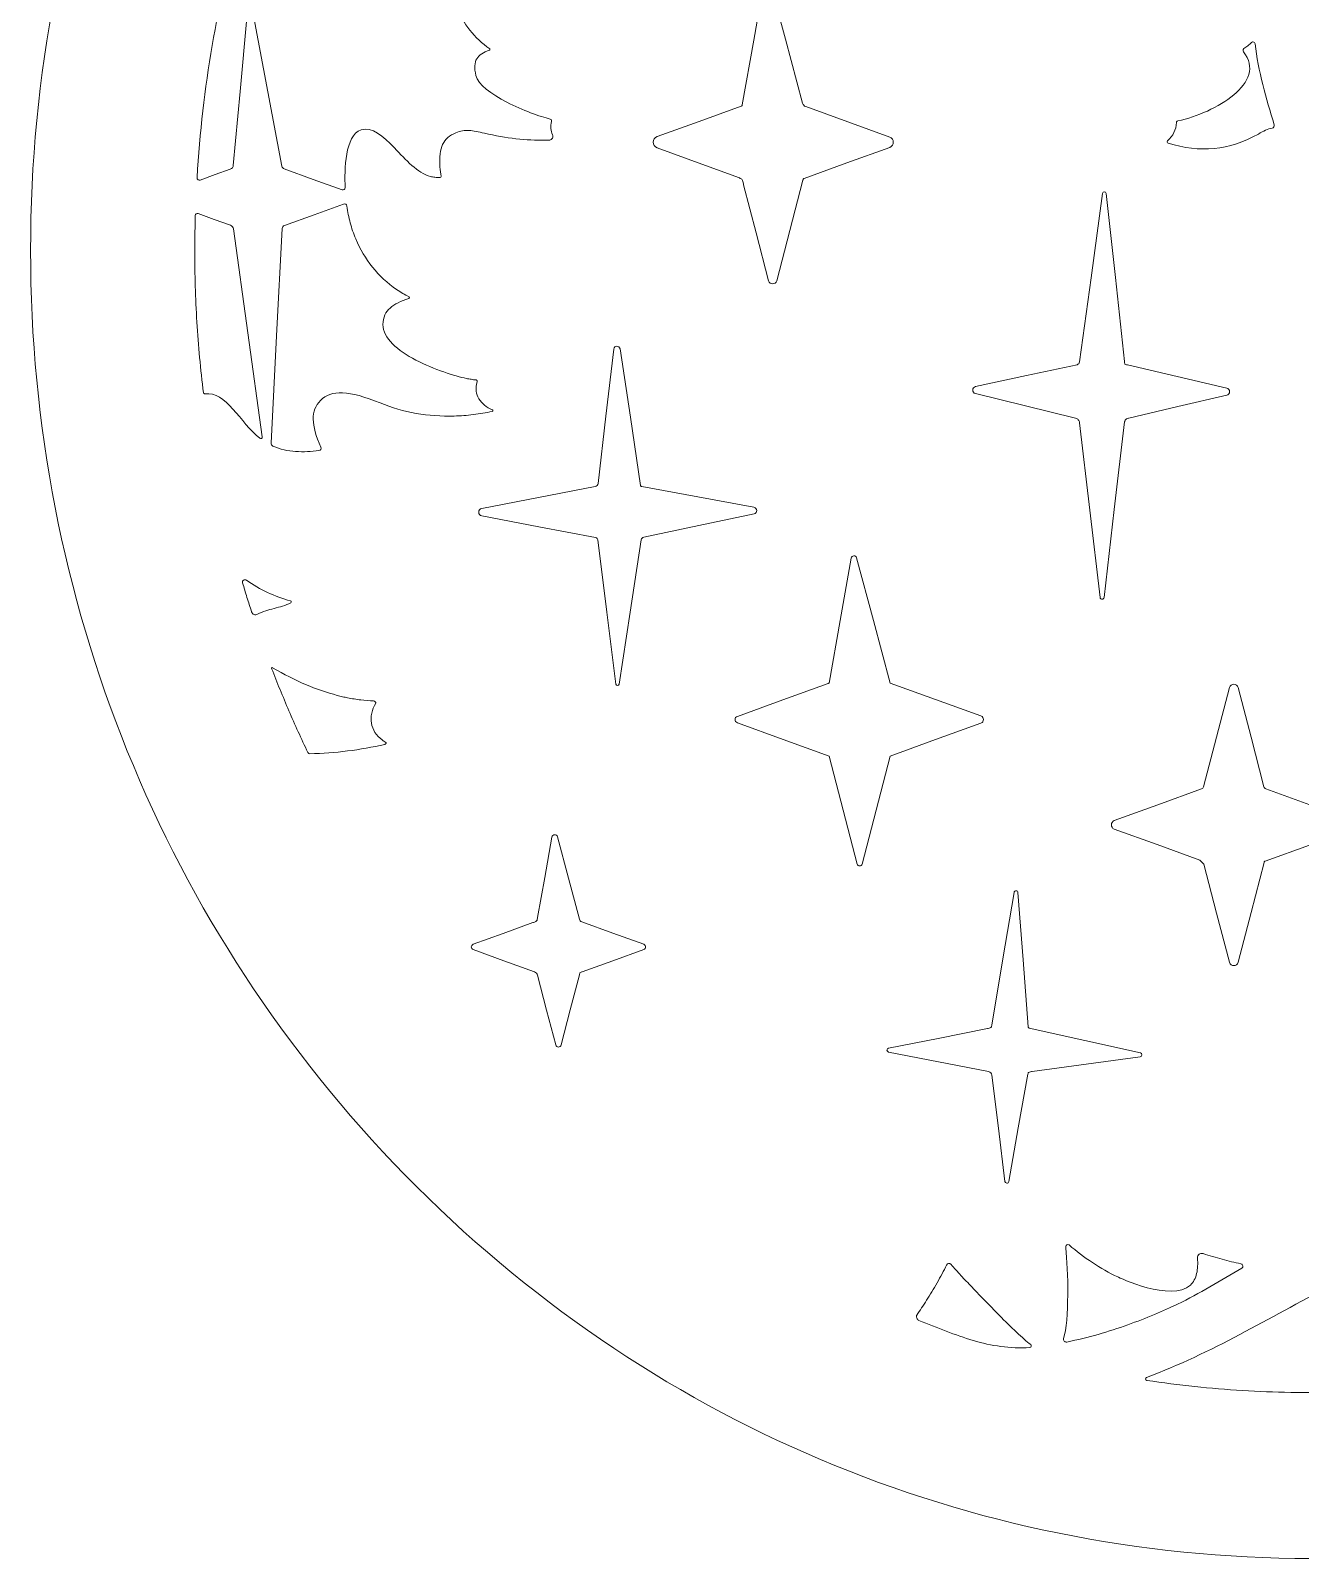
# Model space of a CAD drawing. Header units: inches. Extents: x 4.7 to 13, y 2.8 to 12.8.
# Drawn here: x 4.731 to 8.854, y 2.778 to 7.74 of the extents above; entities that cross this region are included whole.
import ezdxf

# ---------------------------------------------------------------- set-up
doc = ezdxf.new("R2010")
doc.units = ezdxf.units.IN
doc.header["$MEASUREMENT"] = 0
doc.layers.add('_U+0421_U+043B_U+043E_U+0439 1', color=7, linetype='Continuous')

# ---------------------------------------------------------------- blocks, each defined once
blk = doc.blocks.new('block 2')
at = {"layer": '_U+0421_U+043B_U+043E_U+0439 1', "lineweight": 0}
for points, knots in [([(11.8293, 10.028), (11.5369, 10.3274), (11.2084, 10.5766), (10.8539, 10.7715), (10.4993, 10.9663), (10.1186, 11.1068), (9.7219, 11.1887), (9.7139, 11.1904), (9.7071, 11.1947), (9.7022, 11.2006), (9.6974, 11.2065), (9.6945, 11.214), (9.6945, 11.2222), (9.6945, 11.2222), (9.6945, 11.3638), (9.6945, 11.3638), (9.6945, 11.3638), (9.6945, 11.5054), (9.6945, 11.5054), (9.6945, 11.5421), (9.6783, 11.5761), (9.6505, 11.6043), (9.6227, 11.6325), (9.5834, 11.6549), (9.5373, 11.6682), (9.5308, 11.6701), (9.5261, 11.6747), (9.5238, 11.6803), (9.5216, 11.686), (9.5218, 11.6926), (9.5251, 11.6984), (9.5542, 11.7507), (9.5771, 11.807), (9.5926, 11.8661), (9.6082, 11.9253), (9.6164, 11.9875), (9.6164, 12.0516), (9.6164, 12.1516), (9.5961, 12.2472), (9.5593, 12.3341), (9.5225, 12.4211), (9.4692, 12.4994), (9.4033, 12.5649), (9.3377, 12.6305), (9.2593, 12.6837), (9.1721, 12.7205), (9.085, 12.7573), (8.9891, 12.7778), (8.8884, 12.7778), (8.7882, 12.7778), (8.6925, 12.7573), (8.6055, 12.7205), (8.5185, 12.6837), (8.4401, 12.6305), (8.3745, 12.5649), (8.3086, 12.4994), (8.2552, 12.4211), (8.2182, 12.3341), (8.1813, 12.2472), (8.1608, 12.1516), (8.1608, 12.0516), (8.1608, 11.9852), (8.1698, 11.9209), (8.1866, 11.8598), (8.2034, 11.7987), (8.2279, 11.7408), (8.2591, 11.6872), (8.2609, 11.6841), (8.261, 11.6806), (8.2597, 11.6776), (8.2585, 11.6747), (8.2558, 11.6723), (8.2523, 11.6714), (8.2031, 11.6591), (8.1609, 11.6367), (8.1309, 11.6078), (8.1009, 11.579), (8.0832, 11.5436), (8.0832, 11.5054), (8.0832, 11.5054), (8.0832, 11.3599), (8.0832, 11.3599), (8.0832, 11.3599), (8.0832, 11.2145), (8.0832, 11.2145), (8.0832, 11.2086), (8.0812, 11.2031), (8.0777, 11.1988), (8.0741, 11.1946), (8.0692, 11.1915), (8.0634, 11.1903), (7.6652, 11.1088), (7.2831, 10.9684), (6.9272, 10.7733), (6.5713, 10.5782), (6.2415, 10.3284), (5.9479, 10.028), (5.5557, 9.627), (5.2516, 9.1598), (5.0456, 8.6512), (4.8395, 8.1426), (4.7315, 7.5925), (4.7315, 7.0256), (4.7315, 6.4586), (4.8395, 5.9086), (5.0456, 5.3999), (5.2516, 4.8912), (5.5557, 4.4239), (5.9479, 4.0226), (6.3404, 3.6213), (6.7978, 3.3101), (7.296, 3.0992), (7.7941, 2.8883), (8.333, 2.7778), (8.8884, 2.7778), (9.4442, 2.7778), (9.9834, 2.8883), (10.4816, 3.0992), (10.9798, 3.3101), (11.4371, 3.6213), (11.8293, 4.0226), (12.2218, 4.4239), (12.526, 4.8912), (12.7322, 5.3999), (12.9383, 5.9086), (13.0463, 6.4586), (13.0463, 7.0256), (13.0463, 7.5928), (12.9383, 8.1429), (12.7322, 8.6514), (12.526, 9.16), (12.2218, 9.627), (11.8293, 10.028), (11.8293, 10.028), (11.8293, 10.028), (11.8293, 10.028), (11.8293, 10.028), (11.8293, 10.028), (11.8293, 10.028)], [0, 0, 0, 0, 1, 1, 1, 2, 2, 2, 3, 3, 3, 4, 4, 4, 5, 5, 5, 6, 6, 6, 7, 7, 7, 8, 8, 8, 9, 9, 9, 10, 10, 10, 11, 11, 11, 12, 12, 12, 13, 13, 13, 14, 14, 14, 15, 15, 15, 16, 16, 16, 17, 17, 17, 18, 18, 18, 19, 19, 19, 20, 20, 20, 21, 21, 21, 22, 22, 22, 23, 23, 23, 24, 24, 24, 25, 25, 25, 26, 26, 26, 27, 27, 27, 28, 28, 28, 29, 29, 29, 30, 30, 30, 31, 31, 31, 32, 32, 32, 33, 33, 33, 34, 34, 34, 35, 35, 35, 36, 36, 36, 37, 37, 37, 38, 38, 38, 39, 39, 39, 40, 40, 40, 41, 41, 41, 42, 42, 42, 43, 43, 43, 44, 44, 44, 45, 45, 45, 46, 46, 46, 46]), ([(5.7465, 8.8772), (5.7465, 8.8772), (5.8882, 8.8474), (5.8882, 8.8474), (5.8882, 8.8474), (6.0299, 8.8176), (6.0299, 8.8176), (6.0336, 8.8168), (6.0368, 8.815), (6.0392, 8.8124), (6.0417, 8.8098), (6.0433, 8.8065), (6.0439, 8.8029), (6.0439, 8.8029), (6.0961, 8.4699), (6.0961, 8.4699), (6.0961, 8.4699), (6.1483, 8.137), (6.1483, 8.137), (6.1484, 8.136), (6.1481, 8.135), (6.1476, 8.1342), (6.147, 8.1334), (6.1462, 8.1328), (6.1452, 8.1326), (6.1248, 8.1275), (6.1114, 8.1184), (6.1025, 8.1065), (6.0936, 8.0946), (6.0892, 8.0799), (6.0872, 8.0634), (6.0821, 8.0259), (6.0808, 7.982), (6.0846, 7.9386), (6.0885, 7.8952), (6.0975, 7.8524), (6.1132, 7.8171), (6.1247, 7.7893), (6.1397, 7.7638), (6.158, 7.7409), (6.1762, 7.718), (6.1977, 7.6978), (6.2221, 7.6806), (6.2224, 7.6803), (6.2227, 7.6794), (6.2228, 7.6785), (6.2228, 7.6775), (6.2225, 7.6766), (6.2218, 7.6763), (6.2017, 7.6688), (6.1877, 7.6605), (6.1802, 7.6479), (6.1726, 7.6353), (6.1716, 7.6184), (6.1775, 7.5936), (6.1837, 7.5644), (6.2276, 7.5329), (6.2781, 7.5069), (6.3286, 7.4808), (6.3858, 7.4601), (6.4185, 7.4523), (6.4203, 7.4518), (6.4217, 7.4507), (6.4225, 7.4492), (6.4233, 7.4478), (6.4235, 7.446), (6.423, 7.4441), (6.4208, 7.4364), (6.42, 7.4289), (6.4206, 7.4217), (6.4212, 7.4145), (6.4232, 7.4075), (6.4266, 7.4007), (6.4279, 7.398), (6.4274, 7.394), (6.4256, 7.3905), (6.4239, 7.3871), (6.4209, 7.3842), (6.4177, 7.3841), (6.4152, 7.3841), (6.4128, 7.384), (6.4103, 7.384), (6.4078, 7.3839), (6.4053, 7.3839), (6.4028, 7.3839), (6.3723, 7.3831), (6.3404, 7.3847), (6.3074, 7.3885), (6.2744, 7.3923), (6.2402, 7.3982), (6.2051, 7.4062), (6.1857, 7.4107), (6.1698, 7.4142), (6.1551, 7.4149), (6.1404, 7.4157), (6.127, 7.4139), (6.1127, 7.4078), (6.0919, 7.399), (6.0777, 7.3868), (6.0693, 7.3694), (6.0609, 7.3519), (6.0582, 7.3292), (6.0606, 7.2995), (6.0608, 7.2935), (6.0613, 7.288), (6.0619, 7.2828), (6.0626, 7.2777), (6.0634, 7.2729), (6.0644, 7.2683), (6.0647, 7.2667), (6.0643, 7.265), (6.0633, 7.2638), (6.0623, 7.2626), (6.0608, 7.2619), (6.0591, 7.2619), (6.054, 7.2621), (6.0491, 7.2625), (6.0442, 7.2631), (6.0394, 7.2638), (6.0346, 7.2647), (6.0298, 7.266), (5.9881, 7.2764), (5.9497, 7.3202), (5.9127, 7.3583), (5.8758, 7.3965), (5.8403, 7.429), (5.8044, 7.4168), (5.778, 7.4078), (5.7646, 7.3756), (5.758, 7.3383), (5.7515, 7.301), (5.7518, 7.2587), (5.7529, 7.2297), (5.753, 7.2271), (5.7518, 7.2248), (5.7499, 7.2235), (5.748, 7.2221), (5.7455, 7.2216), (5.7431, 7.2225), (5.7431, 7.2225), (5.6491, 7.2564), (5.6491, 7.2564), (5.6491, 7.2564), (5.5552, 7.2903), (5.5552, 7.2903), (5.5532, 7.291), (5.5515, 7.2922), (5.5502, 7.2938), (5.5489, 7.2953), (5.548, 7.2972), (5.5476, 7.2992), (5.5476, 7.2992), (5.5021, 7.5407), (5.5021, 7.5407), (5.5021, 7.5407), (5.4567, 7.7822), (5.4567, 7.7822), (5.4554, 7.789), (5.4499, 7.7921), (5.4445, 7.7919), (5.4391, 7.7916), (5.4339, 7.7879), (5.4332, 7.7811), (5.4332, 7.7811), (5.4115, 7.5415), (5.4115, 7.5415), (5.4115, 7.5415), (5.3897, 7.3019), (5.3897, 7.3019), (5.3895, 7.2991), (5.3884, 7.2964), (5.3867, 7.2943), (5.385, 7.2921), (5.3827, 7.2904), (5.38, 7.2894), (5.38, 7.2894), (5.3313, 7.2718), (5.3313, 7.2718), (5.3313, 7.2718), (5.2825, 7.2541), (5.2825, 7.2541), (5.2799, 7.2532), (5.2772, 7.2537), (5.2752, 7.2552), (5.2732, 7.2567), (5.2719, 7.2591), (5.2721, 7.2619), (5.2898, 7.554), (5.3371, 7.8336), (5.4157, 8.1023), (5.4942, 8.371), (5.604, 8.6288), (5.7465, 8.8772), (5.7465, 8.8772), (5.7465, 8.8772), (5.7465, 8.8772), (5.7465, 8.8772), (5.7465, 8.8772), (5.7465, 8.8772)], [0, 0, 0, 0, 1, 1, 1, 2, 2, 2, 3, 3, 3, 4, 4, 4, 5, 5, 5, 6, 6, 6, 7, 7, 7, 8, 8, 8, 9, 9, 9, 10, 10, 10, 11, 11, 11, 12, 12, 12, 13, 13, 13, 14, 14, 14, 15, 15, 15, 16, 16, 16, 17, 17, 17, 18, 18, 18, 19, 19, 19, 20, 20, 20, 21, 21, 21, 22, 22, 22, 23, 23, 23, 24, 24, 24, 25, 25, 25, 26, 26, 26, 27, 27, 27, 28, 28, 28, 29, 29, 29, 30, 30, 30, 31, 31, 31, 32, 32, 32, 33, 33, 33, 34, 34, 34, 35, 35, 35, 36, 36, 36, 37, 37, 37, 38, 38, 38, 39, 39, 39, 40, 40, 40, 41, 41, 41, 42, 42, 42, 43, 43, 43, 44, 44, 44, 45, 45, 45, 46, 46, 46, 47, 47, 47, 48, 48, 48, 49, 49, 49, 50, 50, 50, 51, 51, 51, 52, 52, 52, 53, 53, 53, 54, 54, 54, 55, 55, 55, 56, 56, 56, 57, 57, 57, 58, 58, 58, 59, 59, 59, 60, 60, 60, 61, 61, 61, 62, 62, 62, 63, 63, 63, 64, 64, 64, 65, 65, 65, 66, 66, 66, 66]), ([(7.0404, 7.2565), (7.0396, 7.2574), (7.0377, 7.2586), (7.0359, 7.2596), (7.0342, 7.2606), (7.0327, 7.2613), (7.0327, 7.2613), (7.0327, 7.2613), (6.8993, 7.3099), (6.8993, 7.3099), (6.8993, 7.3099), (6.7659, 7.3586), (6.7659, 7.3586), (6.7573, 7.3617), (6.753, 7.3693), (6.753, 7.377), (6.753, 7.3846), (6.7573, 7.3922), (6.7659, 7.3953), (6.7659, 7.3953), (6.9024, 7.4448), (6.9024, 7.4448), (6.9024, 7.4448), (7.039, 7.4943), (7.039, 7.4943), (7.039, 7.4943), (7.0395, 7.4945), (7.04, 7.4948), (7.0406, 7.4951), (7.0412, 7.4954), (7.0414, 7.4957), (7.0416, 7.4959), (7.0418, 7.4965), (7.0419, 7.4971), (7.042, 7.4976), (7.0421, 7.4981), (7.0421, 7.4981), (7.0421, 7.4981), (7.0796, 7.7085), (7.0796, 7.7085), (7.0796, 7.7085), (7.117, 7.919), (7.117, 7.919), (7.1175, 7.9215), (7.1195, 7.9229), (7.1216, 7.9229), (7.1236, 7.923), (7.1257, 7.9219), (7.1264, 7.9194), (7.1264, 7.9194), (7.1823, 7.7114), (7.1823, 7.7114), (7.1823, 7.7114), (7.2382, 7.5035), (7.2382, 7.5035), (7.2389, 7.5009), (7.2402, 7.4986), (7.2419, 7.4968), (7.2436, 7.4949), (7.2458, 7.4934), (7.2482, 7.4925), (7.2482, 7.4925), (7.3846, 7.4431), (7.3846, 7.4431), (7.3846, 7.4431), (7.5209, 7.3936), (7.5209, 7.3936), (7.5287, 7.3908), (7.5325, 7.3839), (7.5325, 7.377), (7.5326, 7.3701), (7.5287, 7.3632), (7.5209, 7.3603), (7.5209, 7.3603), (7.382, 7.3097), (7.382, 7.3097), (7.382, 7.3097), (7.243, 7.2591), (7.243, 7.2591), (7.243, 7.2591), (7.2426, 7.2589), (7.2421, 7.2587), (7.2416, 7.2584), (7.2411, 7.2581), (7.2408, 7.2578), (7.2405, 7.2574), (7.2401, 7.2564), (7.2398, 7.2555), (7.2395, 7.2547), (7.2393, 7.2539), (7.2393, 7.2539), (7.2393, 7.2539), (7.1968, 7.0905), (7.1968, 7.0905), (7.1968, 7.0905), (7.1542, 6.9272), (7.1542, 6.9272), (7.1524, 6.9204), (7.1467, 6.917), (7.141, 6.917), (7.1353, 6.917), (7.1295, 6.9204), (7.1278, 6.9272), (7.1278, 6.9272), (7.0871, 7.083), (7.0871, 7.083), (7.0871, 7.083), (7.0465, 7.2389), (7.0465, 7.2389), (7.0465, 7.2389), (7.0458, 7.2424), (7.0447, 7.2463), (7.0436, 7.2503), (7.042, 7.2547), (7.0404, 7.2565)], [0, 0, 0, 0, 1, 1, 1, 2, 2, 2, 3, 3, 3, 4, 4, 4, 5, 5, 5, 6, 6, 6, 7, 7, 7, 8, 8, 8, 9, 9, 9, 10, 10, 10, 11, 11, 11, 12, 12, 12, 13, 13, 13, 14, 14, 14, 15, 15, 15, 16, 16, 16, 17, 17, 17, 18, 18, 18, 19, 19, 19, 20, 20, 20, 21, 21, 21, 22, 22, 22, 23, 23, 23, 24, 24, 24, 25, 25, 25, 26, 26, 26, 27, 27, 27, 28, 28, 28, 29, 29, 29, 30, 30, 30, 31, 31, 31, 32, 32, 32, 33, 33, 33, 34, 34, 34, 35, 35, 35, 36, 36, 36, 37, 37, 37, 38, 38, 38, 38]), ([(8.7183, 7.4035), (8.6704, 7.3766), (8.6227, 7.3613), (8.5742, 7.3567), (8.5256, 7.3521), (8.4762, 7.3581), (8.4249, 7.374), (8.4232, 7.3745), (8.4221, 7.3758), (8.4218, 7.3773), (8.4216, 7.3789), (8.422, 7.3805), (8.4233, 7.3817), (8.4319, 7.3895), (8.4388, 7.3985), (8.4436, 7.4085), (8.4485, 7.4185), (8.4513, 7.4294), (8.4519, 7.4409), (8.452, 7.4422), (8.4525, 7.4435), (8.4532, 7.4444), (8.454, 7.4454), (8.4551, 7.4461), (8.4564, 7.4464), (8.5173, 7.4591), (8.5903, 7.4904), (8.6382, 7.5308), (8.6862, 7.5713), (8.7091, 7.6209), (8.6698, 7.6703), (8.6684, 7.672), (8.6679, 7.674), (8.6681, 7.6759), (8.6683, 7.6778), (8.6693, 7.6796), (8.671, 7.6809), (8.6752, 7.684), (8.6794, 7.6872), (8.6835, 7.6905), (8.6877, 7.6939), (8.6919, 7.6974), (8.696, 7.701), (8.698, 7.7028), (8.7006, 7.7032), (8.7028, 7.7024), (8.7049, 7.7016), (8.7067, 7.6997), (8.707, 7.697), (8.7124, 7.6532), (8.7213, 7.6084), (8.7323, 7.564), (8.7432, 7.5196), (8.7561, 7.4757), (8.7692, 7.4338), (8.77, 7.4312), (8.7695, 7.4286), (8.7683, 7.4266), (8.767, 7.4245), (8.7648, 7.423), (8.7622, 7.4226), (8.7547, 7.4216), (8.7478, 7.4192), (8.7407, 7.4159), (8.7336, 7.4126), (8.7263, 7.4083), (8.7183, 7.4035), (8.7183, 7.4035), (8.7183, 7.4035), (8.7183, 7.4035), (8.7183, 7.4035), (8.7183, 7.4035), (8.7183, 7.4035)], [0, 0, 0, 0, 1, 1, 1, 2, 2, 2, 3, 3, 3, 4, 4, 4, 5, 5, 5, 6, 6, 6, 7, 7, 7, 8, 8, 8, 9, 9, 9, 10, 10, 10, 11, 11, 11, 12, 12, 12, 13, 13, 13, 14, 14, 14, 15, 15, 15, 16, 16, 16, 17, 17, 17, 18, 18, 18, 19, 19, 19, 20, 20, 20, 21, 21, 21, 22, 22, 22, 23, 23, 23, 24, 24, 24, 24]), ([(8.1243, 6.4806), (8.1243, 6.4806), (7.9619, 6.5206), (7.9619, 6.5206), (7.9619, 6.5206), (7.7996, 6.5606), (7.7996, 6.5606), (7.7935, 6.5621), (7.7905, 6.5671), (7.7906, 6.5722), (7.7907, 6.5772), (7.7938, 6.5822), (7.7999, 6.5835), (7.7999, 6.5835), (7.9645, 6.619), (7.9645, 6.619), (7.9645, 6.619), (8.1291, 6.6545), (8.1291, 6.6545), (8.1313, 6.655), (8.1332, 6.6561), (8.1346, 6.6577), (8.1361, 6.6593), (8.1371, 6.6613), (8.1374, 6.6635), (8.1374, 6.6635), (8.1745, 6.9371), (8.1745, 6.9371), (8.1745, 6.9371), (8.2117, 7.2107), (8.2117, 7.2107), (8.2122, 7.2142), (8.2149, 7.2159), (8.2177, 7.2158), (8.2204, 7.2158), (8.2231, 7.214), (8.2235, 7.2105), (8.2235, 7.2105), (8.2536, 6.9376), (8.2536, 6.9376), (8.2536, 6.9376), (8.2837, 6.6646), (8.2837, 6.6646), (8.2837, 6.6646), (8.2836, 6.6629), (8.2837, 6.6609), (8.2837, 6.659), (8.2839, 6.6569), (8.2846, 6.6561), (8.2854, 6.6553), (8.2876, 6.6548), (8.2896, 6.6545), (8.2915, 6.6542), (8.2934, 6.6541), (8.2934, 6.6541), (8.2934, 6.6541), (8.4542, 6.6163), (8.4542, 6.6163), (8.4542, 6.6163), (8.6151, 6.5785), (8.6151, 6.5785), (8.6213, 6.5771), (8.6243, 6.572), (8.6243, 6.5669), (8.6243, 6.5619), (8.6212, 6.5568), (8.6151, 6.5554), (8.6151, 6.5554), (8.4561, 6.5182), (8.4561, 6.5182), (8.4561, 6.5182), (8.2971, 6.4811), (8.2971, 6.4811), (8.2971, 6.4811), (8.2951, 6.4806), (8.2929, 6.4798), (8.2907, 6.479), (8.2882, 6.4779), (8.2872, 6.4768), (8.2863, 6.4759), (8.2854, 6.4739), (8.2847, 6.4722), (8.2841, 6.4704), (8.2836, 6.4689), (8.2836, 6.4689), (8.2836, 6.4689), (8.2501, 6.1838), (8.2501, 6.1838), (8.2501, 6.1838), (8.2167, 5.8988), (8.2167, 5.8988), (8.2162, 5.895), (8.2132, 5.8931), (8.2102, 5.8931), (8.2072, 5.8931), (8.2043, 5.895), (8.2038, 5.8988), (8.2038, 5.8988), (8.1705, 6.1824), (8.1705, 6.1824), (8.1705, 6.1824), (8.1372, 6.4659), (8.1372, 6.4659), (8.1368, 6.4695), (8.1353, 6.4727), (8.133, 6.4753), (8.1308, 6.4778), (8.1277, 6.4797), (8.1243, 6.4806)], [0, 0, 0, 0, 1, 1, 1, 2, 2, 2, 3, 3, 3, 4, 4, 4, 5, 5, 5, 6, 6, 6, 7, 7, 7, 8, 8, 8, 9, 9, 9, 10, 10, 10, 11, 11, 11, 12, 12, 12, 13, 13, 13, 14, 14, 14, 15, 15, 15, 16, 16, 16, 17, 17, 17, 18, 18, 18, 19, 19, 19, 20, 20, 20, 21, 21, 21, 22, 22, 22, 23, 23, 23, 24, 24, 24, 25, 25, 25, 26, 26, 26, 27, 27, 27, 28, 28, 28, 29, 29, 29, 30, 30, 30, 31, 31, 31, 32, 32, 32, 33, 33, 33, 34, 34, 34, 35, 35, 35, 36, 36, 36, 36]), ([(5.3901, 7.0952), (5.3901, 7.0952), (5.437, 6.7579), (5.437, 6.7579), (5.437, 6.7579), (5.4839, 6.4206), (5.4839, 6.4206), (5.4842, 6.4183), (5.483, 6.4163), (5.4813, 6.4153), (5.4796, 6.4143), (5.4774, 6.4142), (5.4756, 6.4156), (5.4443, 6.4407), (5.4167, 6.4794), (5.3885, 6.5105), (5.3602, 6.5416), (5.3313, 6.565), (5.2972, 6.5595), (5.2967, 6.5594), (5.2956, 6.5599), (5.2946, 6.5606), (5.2936, 6.5613), (5.2927, 6.5622), (5.2926, 6.5629), (5.2833, 6.6392), (5.2762, 6.7159), (5.2715, 6.7931), (5.2669, 6.8702), (5.2645, 6.9478), (5.2645, 7.0256), (5.2645, 7.0445), (5.2647, 7.0634), (5.2651, 7.0823), (5.2654, 7.1012), (5.2659, 7.1201), (5.2664, 7.139), (5.2665, 7.1412), (5.2676, 7.1431), (5.2693, 7.1443), (5.271, 7.1454), (5.2732, 7.1458), (5.2753, 7.1451), (5.2753, 7.1451), (5.3278, 7.1261), (5.3278, 7.1261), (5.3278, 7.1261), (5.3803, 7.1072), (5.3803, 7.1072), (5.383, 7.1063), (5.3852, 7.1046), (5.3869, 7.1025), (5.3886, 7.1005), (5.3897, 7.0979), (5.3901, 7.0952)], [0, 0, 0, 0, 1, 1, 1, 2, 2, 2, 3, 3, 3, 4, 4, 4, 5, 5, 5, 6, 6, 6, 7, 7, 7, 8, 8, 8, 9, 9, 9, 10, 10, 10, 11, 11, 11, 12, 12, 12, 13, 13, 13, 14, 14, 14, 15, 15, 15, 16, 16, 16, 17, 17, 17, 18, 18, 18, 18]), ([(5.7874, 7.0627), (5.8013, 7.0298), (5.8195, 6.9989), (5.8416, 6.9712), (5.8638, 6.9434), (5.89, 6.9189), (5.9198, 6.8987), (5.9267, 6.8942), (5.9334, 6.8901), (5.94, 6.8862), (5.9466, 6.8824), (5.9531, 6.8788), (5.9596, 6.8757), (5.961, 6.875), (5.9616, 6.8737), (5.9615, 6.8724), (5.9614, 6.8712), (5.9606, 6.87), (5.9591, 6.8695), (5.9338, 6.8606), (5.9132, 6.8515), (5.8988, 6.8386), (5.8844, 6.8258), (5.8762, 6.8091), (5.8757, 6.7851), (5.8746, 6.7405), (5.9239, 6.7003), (5.9827, 6.6694), (6.0415, 6.6386), (6.1098, 6.6171), (6.1467, 6.6099), (6.1519, 6.6088), (6.1571, 6.6079), (6.1623, 6.607), (6.1674, 6.6062), (6.1726, 6.6055), (6.1778, 6.6048), (6.1793, 6.6046), (6.1804, 6.6038), (6.1811, 6.6027), (6.1818, 6.6015), (6.182, 6.6001), (6.1816, 6.5987), (6.1752, 6.5774), (6.178, 6.5591), (6.1872, 6.5439), (6.1964, 6.5287), (6.212, 6.5166), (6.2311, 6.5076), (6.2322, 6.5071), (6.2327, 6.5059), (6.2327, 6.5049), (6.2326, 6.5038), (6.2319, 6.5028), (6.2306, 6.5026), (6.2101, 6.4983), (6.1895, 6.4949), (6.1689, 6.4924), (6.1482, 6.4899), (6.1275, 6.4883), (6.1068, 6.4878), (6.0648, 6.4865), (6.0237, 6.4894), (5.9835, 6.4965), (5.9434, 6.5036), (5.9044, 6.5149), (5.8666, 6.5303), (5.8156, 6.551), (5.776, 6.5619), (5.7447, 6.5631), (5.7134, 6.5644), (5.6905, 6.556), (5.6726, 6.5383), (5.6569, 6.5225), (5.649, 6.5025), (5.6492, 6.4775), (5.6494, 6.4525), (5.6576, 6.4225), (5.6739, 6.3867), (5.675, 6.3843), (5.6748, 6.3816), (5.6737, 6.3795), (5.6726, 6.3773), (5.6706, 6.3757), (5.6679, 6.3754), (5.6429, 6.3721), (5.6173, 6.3707), (5.5921, 6.3727), (5.5669, 6.3746), (5.542, 6.3799), (5.5184, 6.39), (5.5165, 6.3908), (5.515, 6.3922), (5.5139, 6.3939), (5.5129, 6.3956), (5.5124, 6.3975), (5.5125, 6.3996), (5.5125, 6.3996), (5.5305, 6.748), (5.5305, 6.748), (5.5305, 6.748), (5.5484, 7.0964), (5.5484, 7.0964), (5.5485, 7.0987), (5.5494, 7.1009), (5.5507, 7.1027), (5.552, 7.1046), (5.5539, 7.106), (5.5561, 7.1068), (5.5561, 7.1068), (5.652, 7.1415), (5.652, 7.1415), (5.652, 7.1415), (5.748, 7.1762), (5.748, 7.1762), (5.7503, 7.177), (5.7528, 7.1767), (5.7547, 7.1755), (5.7567, 7.1743), (5.7581, 7.1723), (5.7585, 7.1698), (5.7611, 7.1508), (5.7646, 7.133), (5.7693, 7.1154), (5.7739, 7.0979), (5.7798, 7.0806), (5.7874, 7.0627), (5.7874, 7.0627), (5.7874, 7.0627), (5.7874, 7.0627), (5.7874, 7.0627), (5.7874, 7.0627), (5.7874, 7.0627)], [0, 0, 0, 0, 1, 1, 1, 2, 2, 2, 3, 3, 3, 4, 4, 4, 5, 5, 5, 6, 6, 6, 7, 7, 7, 8, 8, 8, 9, 9, 9, 10, 10, 10, 11, 11, 11, 12, 12, 12, 13, 13, 13, 14, 14, 14, 15, 15, 15, 16, 16, 16, 17, 17, 17, 18, 18, 18, 19, 19, 19, 20, 20, 20, 21, 21, 21, 22, 22, 22, 23, 23, 23, 24, 24, 24, 25, 25, 25, 26, 26, 26, 27, 27, 27, 28, 28, 28, 29, 29, 29, 30, 30, 30, 31, 31, 31, 32, 32, 32, 33, 33, 33, 34, 34, 34, 35, 35, 35, 36, 36, 36, 37, 37, 37, 38, 38, 38, 39, 39, 39, 40, 40, 40, 41, 41, 41, 42, 42, 42, 43, 43, 43, 44, 44, 44, 44]), ([(6.6322, 5.6169), (6.6322, 5.6169), (6.6027, 5.8511), (6.6027, 5.8511), (6.6027, 5.8511), (6.5732, 6.0853), (6.5732, 6.0853), (6.5729, 6.0873), (6.5721, 6.089), (6.5708, 6.0904), (6.5695, 6.0917), (6.5678, 6.0927), (6.5659, 6.0931), (6.5659, 6.0931), (6.3813, 6.1283), (6.3813, 6.1283), (6.3813, 6.1283), (6.1967, 6.1636), (6.1967, 6.1636), (6.19, 6.1649), (6.1867, 6.1703), (6.1867, 6.1757), (6.1867, 6.1811), (6.19, 6.1866), (6.1967, 6.1879), (6.1967, 6.1879), (6.3806, 6.2232), (6.3806, 6.2232), (6.3806, 6.2232), (6.5645, 6.2585), (6.5645, 6.2585), (6.567, 6.259), (6.5692, 6.2602), (6.5709, 6.262), (6.5725, 6.2638), (6.5736, 6.266), (6.5739, 6.2685), (6.5739, 6.2685), (6.5995, 6.4869), (6.5995, 6.4869), (6.5995, 6.4869), (6.6251, 6.7053), (6.6251, 6.7053), (6.6258, 6.7112), (6.6304, 6.7143), (6.6351, 6.7143), (6.6398, 6.7144), (6.6445, 6.7115), (6.6454, 6.7056), (6.6454, 6.7056), (6.6788, 6.484), (6.6788, 6.484), (6.6788, 6.484), (6.7122, 6.2625), (6.7122, 6.2625), (6.7124, 6.2616), (6.7128, 6.2608), (6.7133, 6.2602), (6.7139, 6.2596), (6.7147, 6.2592), (6.7156, 6.259), (6.7156, 6.259), (6.8978, 6.2253), (6.8978, 6.2253), (6.8978, 6.2253), (7.08, 6.1916), (7.08, 6.1916), (7.0859, 6.1905), (7.0889, 6.1858), (7.089, 6.181), (7.0891, 6.1761), (7.0862, 6.1713), (7.0803, 6.17), (7.0803, 6.17), (6.9015, 6.1323), (6.9015, 6.1323), (6.9015, 6.1323), (6.7228, 6.0945), (6.7228, 6.0945), (6.7205, 6.094), (6.7185, 6.0928), (6.717, 6.0913), (6.7155, 6.0897), (6.7145, 6.0876), (6.7142, 6.0854), (6.7142, 6.0854), (6.6782, 5.8511), (6.6782, 5.8511), (6.6782, 5.8511), (6.6421, 5.6168), (6.6421, 5.6168), (6.6417, 5.6139), (6.6394, 5.6125), (6.6371, 5.6125), (6.6348, 5.6126), (6.6325, 5.614), (6.6322, 5.6169)], [0, 0, 0, 0, 1, 1, 1, 2, 2, 2, 3, 3, 3, 4, 4, 4, 5, 5, 5, 6, 6, 6, 7, 7, 7, 8, 8, 8, 9, 9, 9, 10, 10, 10, 11, 11, 11, 12, 12, 12, 13, 13, 13, 14, 14, 14, 15, 15, 15, 16, 16, 16, 17, 17, 17, 18, 18, 18, 19, 19, 19, 20, 20, 20, 21, 21, 21, 22, 22, 22, 23, 23, 23, 24, 24, 24, 25, 25, 25, 26, 26, 26, 27, 27, 27, 28, 28, 28, 29, 29, 29, 30, 30, 30, 31, 31, 31, 32, 32, 32, 32]), ([(7.3212, 5.6194), (7.3212, 5.6194), (7.3225, 5.6199), (7.3225, 5.6199), (7.3225, 5.6199), (7.3238, 5.6204), (7.3238, 5.6204), (7.3238, 5.6204), (7.3599, 5.8234), (7.3599, 5.8234), (7.3599, 5.8234), (7.396, 6.0264), (7.396, 6.0264), (7.3968, 6.0311), (7.4006, 6.0336), (7.4044, 6.0337), (7.4082, 6.0339), (7.4121, 6.0317), (7.4134, 6.0271), (7.4134, 6.0271), (7.468, 5.8238), (7.468, 5.8238), (7.468, 5.8238), (7.5226, 5.6204), (7.5226, 5.6204), (7.5226, 5.6204), (7.6698, 5.5671), (7.6698, 5.5671), (7.6698, 5.5671), (7.817, 5.5138), (7.817, 5.5138), (7.8225, 5.5118), (7.8253, 5.5069), (7.8253, 5.5021), (7.8253, 5.4972), (7.8225, 5.4923), (7.817, 5.4903), (7.817, 5.4903), (7.6698, 5.437), (7.6698, 5.437), (7.6698, 5.437), (7.5226, 5.3837), (7.5226, 5.3837), (7.5226, 5.3837), (7.477, 5.2083), (7.477, 5.2083), (7.477, 5.2083), (7.4314, 5.0329), (7.4314, 5.0329), (7.4303, 5.0287), (7.4267, 5.0266), (7.4232, 5.0266), (7.4197, 5.0266), (7.4161, 5.0287), (7.415, 5.0329), (7.415, 5.0329), (7.3694, 5.2083), (7.3694, 5.2083), (7.3694, 5.2083), (7.3238, 5.3837), (7.3238, 5.3837), (7.3238, 5.3837), (7.175, 5.4377), (7.175, 5.4377), (7.175, 5.4377), (7.0262, 5.4917), (7.0262, 5.4917), (7.0213, 5.4934), (7.0189, 5.4977), (7.0189, 5.5021), (7.0189, 5.5064), (7.0213, 5.5107), (7.0262, 5.5124), (7.0262, 5.5124), (7.1737, 5.5659), (7.1737, 5.5659), (7.1737, 5.5659), (7.3212, 5.6194), (7.3212, 5.6194)], [0, 0, 0, 0, 1, 1, 1, 2, 2, 2, 3, 3, 3, 4, 4, 4, 5, 5, 5, 6, 6, 6, 7, 7, 7, 8, 8, 8, 9, 9, 9, 10, 10, 10, 11, 11, 11, 12, 12, 12, 13, 13, 13, 14, 14, 14, 15, 15, 15, 16, 16, 16, 17, 17, 17, 18, 18, 18, 19, 19, 19, 20, 20, 20, 21, 21, 21, 22, 22, 22, 23, 23, 23, 24, 24, 24, 25, 25, 25, 26, 26, 26, 26]), ([(5.5765, 5.8815), (5.5592, 5.8726), (5.5407, 5.8678), (5.5222, 5.8629), (5.5038, 5.858), (5.4855, 5.853), (5.4688, 5.844), (5.4651, 5.8419), (5.4608, 5.8418), (5.4572, 5.8432), (5.4536, 5.8447), (5.4505, 5.8476), (5.4492, 5.8517), (5.444, 5.8674), (5.439, 5.8831), (5.4341, 5.8989), (5.4293, 5.9146), (5.4245, 5.9303), (5.4199, 5.946), (5.4188, 5.9497), (5.4203, 5.9529), (5.4229, 5.9547), (5.4255, 5.9565), (5.4292, 5.9568), (5.4323, 5.9546), (5.4542, 5.9392), (5.4772, 5.9259), (5.5011, 5.9147), (5.525, 5.9035), (5.5499, 5.8944), (5.5758, 5.8873), (5.5772, 5.887), (5.578, 5.8858), (5.5781, 5.8846), (5.5783, 5.8834), (5.5778, 5.8822), (5.5765, 5.8815)], [0, 0, 0, 0, 1, 1, 1, 2, 2, 2, 3, 3, 3, 4, 4, 4, 5, 5, 5, 6, 6, 6, 7, 7, 7, 8, 8, 8, 9, 9, 9, 10, 10, 10, 11, 11, 11, 12, 12, 12, 12]), ([(5.5175, 5.6703), (5.5541, 5.6491), (5.5897, 5.6311), (5.6246, 5.6161), (5.6595, 5.6012), (5.6936, 5.5894), (5.7274, 5.5806), (5.733, 5.579), (5.7385, 5.5776), (5.7441, 5.5762), (5.7497, 5.5749), (5.7553, 5.5737), (5.7609, 5.5727), (5.7751, 5.5699), (5.7892, 5.5676), (5.8033, 5.5658), (5.8173, 5.5641), (5.8312, 5.5629), (5.845, 5.5624), (5.847, 5.5623), (5.8492, 5.5612), (5.8507, 5.5598), (5.8522, 5.5584), (5.8531, 5.5567), (5.8523, 5.5557), (5.8393, 5.5342), (5.8347, 5.5113), (5.8383, 5.4903), (5.8419, 5.4693), (5.8536, 5.45), (5.873, 5.4357), (5.8749, 5.4341), (5.8769, 5.4327), (5.8789, 5.4314), (5.8809, 5.43), (5.883, 5.4287), (5.8851, 5.4276), (5.8862, 5.4269), (5.8862, 5.4256), (5.8855, 5.4244), (5.8848, 5.4232), (5.8833, 5.422), (5.8816, 5.4216), (5.8413, 5.4124), (5.8011, 5.4051), (5.7607, 5.4), (5.7203, 5.3949), (5.6797, 5.3919), (5.6384, 5.3912), (5.6371, 5.3912), (5.6357, 5.3915), (5.6346, 5.3923), (5.6334, 5.393), (5.6325, 5.394), (5.6319, 5.3952), (5.6104, 5.4399), (5.5898, 5.4851), (5.5702, 5.5306), (5.5507, 5.5761), (5.532, 5.622), (5.5142, 5.6682), (5.5139, 5.669), (5.5142, 5.6699), (5.5148, 5.6703), (5.5154, 5.6708), (5.5164, 5.6709), (5.5175, 5.6703), (5.5175, 5.6703), (5.5175, 5.6703), (5.5175, 5.6703), (5.5175, 5.6703), (5.5175, 5.6703), (5.5175, 5.6703)], [0, 0, 0, 0, 1, 1, 1, 2, 2, 2, 3, 3, 3, 4, 4, 4, 5, 5, 5, 6, 6, 6, 7, 7, 7, 8, 8, 8, 9, 9, 9, 10, 10, 10, 11, 11, 11, 12, 12, 12, 13, 13, 13, 14, 14, 14, 15, 15, 15, 16, 16, 16, 17, 17, 17, 18, 18, 18, 19, 19, 19, 20, 20, 20, 21, 21, 21, 22, 22, 22, 23, 23, 23, 24, 24, 24, 24]), ([(8.5282, 5.0451), (8.5282, 5.0451), (8.3891, 5.0958), (8.3891, 5.0958), (8.3891, 5.0958), (8.25, 5.1465), (8.25, 5.1465), (8.2437, 5.1488), (8.2405, 5.1545), (8.2405, 5.1602), (8.2405, 5.1659), (8.2437, 5.1715), (8.2501, 5.1739), (8.2501, 5.1739), (8.3919, 5.2253), (8.3919, 5.2253), (8.3919, 5.2253), (8.5337, 5.2768), (8.5337, 5.2768), (8.5353, 5.2773), (8.5366, 5.2783), (8.5377, 5.2794), (8.5388, 5.2806), (8.5396, 5.2821), (8.54, 5.2836), (8.54, 5.2836), (8.582, 5.4449), (8.582, 5.4449), (8.582, 5.4449), (8.6239, 5.6061), (8.6239, 5.6061), (8.6258, 5.6133), (8.6319, 5.617), (8.6381, 5.617), (8.6442, 5.617), (8.6503, 5.6133), (8.6522, 5.6061), (8.6522, 5.6061), (8.6941, 5.4448), (8.6941, 5.4448), (8.6941, 5.4448), (8.7361, 5.2835), (8.7361, 5.2835), (8.7365, 5.282), (8.7373, 5.2806), (8.7384, 5.2794), (8.7394, 5.2783), (8.7408, 5.2774), (8.7423, 5.2768), (8.7423, 5.2768), (8.8844, 5.2253), (8.8844, 5.2253), (8.8844, 5.2253), (9.0265, 5.1739), (9.0265, 5.1739), (9.0329, 5.1716), (9.0361, 5.1659), (9.0361, 5.1602), (9.0361, 5.1545), (9.0329, 5.1488), (9.0265, 5.1465), (9.0265, 5.1465), (8.8835, 5.0944), (8.8835, 5.0944), (8.8835, 5.0944), (8.7404, 5.0424), (8.7404, 5.0424), (8.7395, 5.042), (8.7387, 5.0415), (8.738, 5.0408), (8.7374, 5.04), (8.7369, 5.0392), (8.7366, 5.0382), (8.7366, 5.0382), (8.6944, 4.876), (8.6944, 4.876), (8.6944, 4.876), (8.6521, 4.7138), (8.6521, 4.7138), (8.6503, 4.7065), (8.6442, 4.7029), (8.638, 4.7029), (8.6319, 4.7029), (8.6258, 4.7065), (8.6239, 4.7138), (8.6239, 4.7138), (8.5824, 4.8729), (8.5824, 4.8729), (8.5824, 4.8729), (8.5409, 5.0321), (8.5409, 5.0321), (8.5409, 5.0321), (8.5346, 5.0386), (8.5346, 5.0386), (8.5346, 5.0386), (8.5282, 5.0451), (8.5282, 5.0451)], [0, 0, 0, 0, 1, 1, 1, 2, 2, 2, 3, 3, 3, 4, 4, 4, 5, 5, 5, 6, 6, 6, 7, 7, 7, 8, 8, 8, 9, 9, 9, 10, 10, 10, 11, 11, 11, 12, 12, 12, 13, 13, 13, 14, 14, 14, 15, 15, 15, 16, 16, 16, 17, 17, 17, 18, 18, 18, 19, 19, 19, 20, 20, 20, 21, 21, 21, 22, 22, 22, 23, 23, 23, 24, 24, 24, 25, 25, 25, 26, 26, 26, 27, 27, 27, 28, 28, 28, 29, 29, 29, 30, 30, 30, 31, 31, 31, 32, 32, 32, 32]), ([(6.3745, 4.848), (6.3754, 4.8491), (6.3763, 4.8518), (6.3768, 4.8543), (6.3774, 4.8568), (6.3778, 4.859), (6.3778, 4.859), (6.3778, 4.859), (6.401, 4.9896), (6.401, 4.9896), (6.401, 4.9896), (6.4242, 5.1202), (6.4242, 5.1202), (6.4251, 5.1251), (6.429, 5.1276), (6.4329, 5.1278), (6.4369, 5.128), (6.441, 5.1257), (6.4423, 5.121), (6.4423, 5.121), (6.4778, 4.9874), (6.4778, 4.9874), (6.4778, 4.9874), (6.5133, 4.8539), (6.5133, 4.8539), (6.5138, 4.8519), (6.5148, 4.8501), (6.5162, 4.8486), (6.5175, 4.8471), (6.5192, 4.846), (6.5212, 4.8453), (6.5212, 4.8453), (6.6217, 4.8088), (6.6217, 4.8088), (6.6217, 4.8088), (6.7222, 4.7723), (6.7222, 4.7723), (6.7263, 4.7709), (6.7283, 4.7673), (6.7283, 4.7637), (6.7283, 4.7601), (6.7263, 4.7564), (6.7222, 4.755), (6.7222, 4.755), (6.6222, 4.7188), (6.6222, 4.7188), (6.6222, 4.7188), (6.5223, 4.6827), (6.5223, 4.6827), (6.5223, 4.6827), (6.5209, 4.6822), (6.5193, 4.6815), (6.5177, 4.6808), (6.5159, 4.6799), (6.5152, 4.6792), (6.5147, 4.6785), (6.5142, 4.6769), (6.5138, 4.6756), (6.5134, 4.6742), (6.5132, 4.673), (6.5132, 4.673), (6.5132, 4.673), (6.4838, 4.5591), (6.4838, 4.5591), (6.4838, 4.5591), (6.4543, 4.4452), (6.4543, 4.4452), (6.4531, 4.4406), (6.4492, 4.4383), (6.4454, 4.4383), (6.4415, 4.4383), (6.4376, 4.4406), (6.4364, 4.4452), (6.4364, 4.4452), (6.4071, 4.5584), (6.4071, 4.5584), (6.4071, 4.5584), (6.3779, 4.6716), (6.3779, 4.6716), (6.3772, 4.6741), (6.3759, 4.6765), (6.3742, 4.6784), (6.3725, 4.6803), (6.3703, 4.6818), (6.3678, 4.6827), (6.3678, 4.6827), (6.2681, 4.7188), (6.2681, 4.7188), (6.2681, 4.7188), (6.1685, 4.755), (6.1685, 4.755), (6.1645, 4.7564), (6.1624, 4.76), (6.1624, 4.7637), (6.1624, 4.7673), (6.1645, 4.7709), (6.1685, 4.7723), (6.1685, 4.7723), (6.2654, 4.8075), (6.2654, 4.8075), (6.2654, 4.8075), (6.3624, 4.8426), (6.3624, 4.8426), (6.3624, 4.8426), (6.3648, 4.8433), (6.3676, 4.8443), (6.3703, 4.8453), (6.3734, 4.8466), (6.3745, 4.848)], [0, 0, 0, 0, 1, 1, 1, 2, 2, 2, 3, 3, 3, 4, 4, 4, 5, 5, 5, 6, 6, 6, 7, 7, 7, 8, 8, 8, 9, 9, 9, 10, 10, 10, 11, 11, 11, 12, 12, 12, 13, 13, 13, 14, 14, 14, 15, 15, 15, 16, 16, 16, 17, 17, 17, 18, 18, 18, 19, 19, 19, 20, 20, 20, 21, 21, 21, 22, 22, 22, 23, 23, 23, 24, 24, 24, 25, 25, 25, 26, 26, 26, 27, 27, 27, 28, 28, 28, 29, 29, 29, 30, 30, 30, 31, 31, 31, 32, 32, 32, 33, 33, 33, 34, 34, 34, 35, 35, 35, 36, 36, 36, 36]), ([(7.8389, 4.4986), (7.8389, 4.4986), (7.8411, 4.499), (7.8435, 4.4996), (7.8459, 4.5002), (7.8486, 4.5011), (7.8497, 4.5023), (7.8505, 4.503), (7.8513, 4.5048), (7.8519, 4.5063), (7.8525, 4.5079), (7.8529, 4.5093), (7.8529, 4.5093), (7.8529, 4.5093), (7.8887, 4.7249), (7.8887, 4.7249), (7.8887, 4.7249), (7.9246, 4.9405), (7.9246, 4.9405), (7.9252, 4.9443), (7.9283, 4.9461), (7.9312, 4.9459), (7.9342, 4.9458), (7.9371, 4.9438), (7.9374, 4.94), (7.9374, 4.94), (7.9539, 4.7218), (7.9539, 4.7218), (7.9539, 4.7218), (7.9704, 4.5037), (7.9704, 4.5037), (7.9704, 4.5029), (7.9708, 4.5021), (7.9713, 4.5015), (7.9718, 4.5009), (7.9725, 4.5005), (7.9733, 4.5003), (7.9733, 4.5003), (8.1541, 4.4599), (8.1541, 4.4599), (8.1541, 4.4599), (8.3349, 4.4196), (8.3349, 4.4196), (8.3384, 4.4188), (8.34, 4.4159), (8.3399, 4.413), (8.3398, 4.4101), (8.3379, 4.4073), (8.3343, 4.4069), (8.3343, 4.4069), (8.1587, 4.3831), (8.1587, 4.3831), (8.1587, 4.3831), (7.983, 4.3594), (7.983, 4.3594), (7.983, 4.3594), (7.9808, 4.3591), (7.9783, 4.3585), (7.9758, 4.3579), (7.973, 4.357), (7.9719, 4.3559), (7.9713, 4.3553), (7.9706, 4.3538), (7.9702, 4.3525), (7.9697, 4.3512), (7.9693, 4.3501), (7.9693, 4.3501), (7.9693, 4.3501), (7.9384, 4.1761), (7.9384, 4.1761), (7.9384, 4.1761), (7.9075, 4.0021), (7.9075, 4.0021), (7.9068, 3.9984), (7.9038, 3.9966), (7.9009, 3.9967), (7.898, 3.9968), (7.8951, 3.9987), (7.8947, 4.0024), (7.8947, 4.0024), (7.8737, 4.1747), (7.8737, 4.1747), (7.8737, 4.1747), (7.8527, 4.3471), (7.8527, 4.3471), (7.8524, 4.35), (7.8511, 4.3527), (7.8491, 4.3548), (7.8472, 4.3569), (7.8446, 4.3584), (7.8417, 4.359), (7.8417, 4.359), (7.6795, 4.3906), (7.6795, 4.3906), (7.6795, 4.3906), (7.5174, 4.4223), (7.5174, 4.4223), (7.5139, 4.423), (7.5121, 4.4259), (7.5121, 4.4287), (7.5121, 4.4315), (7.5139, 4.4344), (7.5174, 4.4351), (7.5174, 4.4351), (7.6781, 4.4668), (7.6781, 4.4668), (7.6781, 4.4668), (7.8389, 4.4986), (7.8389, 4.4986)], [0, 0, 0, 0, 1, 1, 1, 2, 2, 2, 3, 3, 3, 4, 4, 4, 5, 5, 5, 6, 6, 6, 7, 7, 7, 8, 8, 8, 9, 9, 9, 10, 10, 10, 11, 11, 11, 12, 12, 12, 13, 13, 13, 14, 14, 14, 15, 15, 15, 16, 16, 16, 17, 17, 17, 18, 18, 18, 19, 19, 19, 20, 20, 20, 21, 21, 21, 22, 22, 22, 23, 23, 23, 24, 24, 24, 25, 25, 25, 26, 26, 26, 27, 27, 27, 28, 28, 28, 29, 29, 29, 30, 30, 30, 31, 31, 31, 32, 32, 32, 33, 33, 33, 34, 34, 34, 35, 35, 35, 36, 36, 36, 36]), ([(8.1036, 3.7957), (8.127, 3.7753), (8.1524, 3.7559), (8.179, 3.7384), (8.2055, 3.7208), (8.2332, 3.7051), (8.2613, 3.6919), (8.2621, 3.6914), (8.3058, 3.6707), (8.3569, 3.6571), (8.4081, 3.6436), (8.4667, 3.6372), (8.4972, 3.6653), (8.5075, 3.675), (8.514, 3.6878), (8.5175, 3.7029), (8.521, 3.7179), (8.5216, 3.7352), (8.5202, 3.7537), (8.5199, 3.7586), (8.522, 3.7629), (8.5255, 3.7656), (8.5289, 3.7683), (8.5336, 3.7694), (8.5383, 3.7678), (8.5591, 3.761), (8.5797, 3.7548), (8.6002, 3.7493), (8.6207, 3.7437), (8.6411, 3.7388), (8.6614, 3.7346), (8.6648, 3.7338), (8.667, 3.7312), (8.6675, 3.7283), (8.668, 3.7254), (8.6668, 3.7222), (8.6638, 3.7204), (8.6298, 3.7004), (8.5953, 3.6796), (8.5605, 3.6597), (8.5258, 3.6398), (8.4908, 3.6206), (8.4558, 3.6038), (8.4095, 3.5819), (8.3545, 3.5581), (8.2936, 3.5363), (8.2326, 3.5145), (8.1658, 3.4946), (8.0959, 3.4806), (8.0925, 3.4799), (8.0893, 3.4812), (8.0873, 3.4834), (8.0852, 3.4857), (8.0843, 3.489), (8.0854, 3.4923), (8.0947, 3.5199), (8.0985, 3.5761), (8.099, 3.634), (8.0995, 3.6918), (8.0966, 3.7513), (8.0926, 3.7855), (8.092, 3.7908), (8.0934, 3.7945), (8.0957, 3.7963), (8.098, 3.798), (8.101, 3.7979), (8.1036, 3.7957)], [0, 0, 0, 0, 1, 1, 1, 2, 2, 2, 3, 3, 3, 4, 4, 4, 5, 5, 5, 6, 6, 6, 7, 7, 7, 8, 8, 8, 9, 9, 9, 10, 10, 10, 11, 11, 11, 12, 12, 12, 13, 13, 13, 14, 14, 14, 15, 15, 15, 16, 16, 16, 17, 17, 17, 18, 18, 18, 19, 19, 19, 20, 20, 20, 21, 21, 21, 22, 22, 22, 22]), ([(7.6086, 3.5681), (7.6188, 3.583), (7.6297, 3.5992), (7.6408, 3.6167), (7.6519, 3.6341), (7.6633, 3.6528), (7.6746, 3.6728), (7.6802, 3.6828), (7.6857, 3.6926), (7.6908, 3.7022), (7.6959, 3.7118), (7.7008, 3.7213), (7.7054, 3.7307), (7.7068, 3.7336), (7.7094, 3.7353), (7.7122, 3.7356), (7.7149, 3.736), (7.7178, 3.7351), (7.7199, 3.7327), (7.7302, 3.7208), (7.741, 3.7087), (7.7523, 3.6966), (7.7636, 3.6844), (7.7754, 3.672), (7.7878, 3.6595), (7.8032, 3.6431), (7.8387, 3.6054), (7.8765, 3.5673), (7.9143, 3.5292), (7.9542, 3.4907), (7.9786, 3.4725), (7.9806, 3.471), (7.9811, 3.4687), (7.9805, 3.4667), (7.9799, 3.4647), (7.9782, 3.463), (7.9757, 3.4628), (7.9111, 3.4583), (7.8511, 3.4684), (7.7923, 3.4856), (7.7334, 3.5028), (7.6757, 3.5271), (7.6154, 3.5508), (7.6129, 3.5517), (7.6106, 3.5551), (7.6092, 3.5587), (7.6077, 3.5623), (7.6073, 3.5661), (7.6086, 3.5681)], [0, 0, 0, 0, 1, 1, 1, 2, 2, 2, 3, 3, 3, 4, 4, 4, 5, 5, 5, 6, 6, 6, 7, 7, 7, 8, 8, 8, 9, 9, 9, 10, 10, 10, 11, 11, 11, 12, 12, 12, 13, 13, 13, 14, 14, 14, 15, 15, 15, 16, 16, 16, 16]), ([(8.9505, 3.6616), (9.0831, 3.7298), (9.1739, 3.7454), (9.2377, 3.7354), (9.3015, 3.7253), (9.3385, 3.6898), (9.3635, 3.6558), (9.4065, 3.5977), (9.3988, 3.52), (9.3623, 3.4607), (9.3257, 3.4014), (9.2604, 3.3604), (9.1881, 3.3755), (9.1807, 3.3771), (9.1741, 3.3793), (9.1681, 3.3819), (9.1622, 3.3845), (9.157, 3.3876), (9.1522, 3.391), (9.1496, 3.3929), (9.1487, 3.3959), (9.1493, 3.3987), (9.1498, 3.4014), (9.1517, 3.404), (9.1548, 3.4049), (9.1601, 3.4065), (9.1654, 3.4084), (9.1705, 3.4108), (9.1757, 3.4132), (9.1806, 3.4159), (9.1854, 3.419), (9.204, 3.431), (9.2184, 3.4474), (9.2276, 3.4663), (9.2368, 3.4853), (9.241, 3.5066), (9.2391, 3.5284), (9.2372, 3.5502), (9.2291, 3.5703), (9.2159, 3.5873), (9.2027, 3.6043), (9.1844, 3.6181), (9.162, 3.6271), (9.083, 3.6586), (9.0139, 3.6194), (8.9772, 3.5551), (8.9405, 3.4908), (8.9361, 3.4014), (8.9866, 3.3326), (8.9889, 3.3296), (8.9889, 3.3259), (8.9875, 3.3229), (8.986, 3.32), (8.983, 3.3177), (8.9792, 3.3176), (8.8747, 3.3149), (8.7706, 3.3167), (8.6667, 3.3231), (8.5629, 3.3294), (8.4592, 3.3403), (8.3557, 3.356), (8.3531, 3.3564), (8.3516, 3.3584), (8.3514, 3.3606), (8.3512, 3.3627), (8.3522, 3.365), (8.3547, 3.3659), (8.4607, 3.405), (8.5597, 3.4534), (8.6572, 3.5048), (8.7547, 3.5562), (8.8507, 3.6106), (8.9505, 3.6616), (8.9505, 3.6616), (8.9505, 3.6616), (8.9505, 3.6616), (8.9505, 3.6616), (8.9505, 3.6616), (8.9505, 3.6616)], [0, 0, 0, 0, 1, 1, 1, 2, 2, 2, 3, 3, 3, 4, 4, 4, 5, 5, 5, 6, 6, 6, 7, 7, 7, 8, 8, 8, 9, 9, 9, 10, 10, 10, 11, 11, 11, 12, 12, 12, 13, 13, 13, 14, 14, 14, 15, 15, 15, 16, 16, 16, 17, 17, 17, 18, 18, 18, 19, 19, 19, 20, 20, 20, 21, 21, 21, 22, 22, 22, 23, 23, 23, 24, 24, 24, 25, 25, 25, 26, 26, 26, 26])]:
    blk.add_open_spline(points, degree=3, knots=knots, dxfattribs=at)

msp = doc.modelspace()

# ---------------------------------------------------------------- block references
at = {"layer": '_U+0421_U+043B_U+043E_U+0439 1'}
msp.add_blockref('block 2', (0, 0), dxfattribs=at)

doc.saveas('drawing.dxf')
